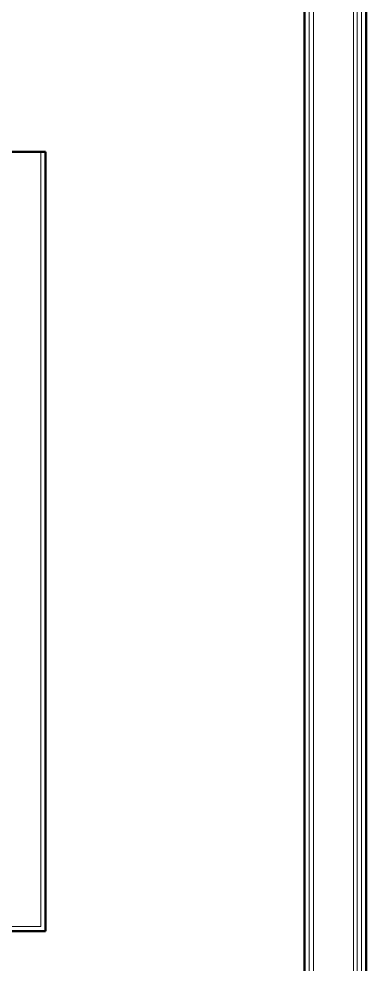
# Model space of a CAD drawing. Header units: inches. Extents: x -4217 to -1814, y 9706 to 12425.
# Drawn here: x -2758.4 to -2710.5, y 10561.3 to 10691.9 of the extents above; entities that cross this region are included whole.
import ezdxf

# ---------------------------------------------------------------- set-up
doc = ezdxf.new("R2010")
doc.units = ezdxf.units.IN
doc.header["$MEASUREMENT"] = 0
for name, color, linetype, lineweight in [('A-WALL', 113, 'Continuous', 13), ('A-WALL-3', 10, 'Continuous', 50), ('A-WALL-4', 50, 'Continuous', 13), ('I-WALL-3', 2, 'Continuous', 50)]:
    doc.layers.add(name, color=color, linetype=linetype, lineweight=lineweight)

msp = doc.modelspace()

# ---------------------------------------------------------------- linework, layer by layer
at = {"layer": 'A-WALL'}
for p, q in [((-2718.34874, 10843.1394), (-2718.34874, 10475.5394)), ((-2717.72374, 10843.1394), (-2717.72374, 10475.5394)), ((-2712.22374, 10843.1394), (-2712.22374, 10475.5394)), ((-2711.72374, 10843.1394), (-2711.72374, 10475.5394)), ((-2711.09874, 10843.1394), (-2711.09874, 10475.5394))]:
    msp.add_line(p, q, dxfattribs=at)
at = {"layer": 'A-WALL-3'}
for p, q in [((-2754.72374, 10673.55214), (-2759.47374, 10673.55214)), ((-2754.72374, 10570.64297), (-2754.72374, 10673.55214)), ((-2754.72374, 10566.51797), (-2754.72374, 10570.64297)), ((-2754.72374, 10565.89297), (-2754.72374, 10566.51797)), ((-2783.49687, 10565.89297), (-2754.72374, 10565.89297))]:
    msp.add_line(p, q, dxfattribs=at)
at = {"layer": 'A-WALL-4'}
for p, q in [((-2755.34874, 10570.64297), (-2755.34874, 10673.55214)), ((-2755.34874, 10570.64297), (-2755.34874, 10570.01797)), ((-2755.34874, 10570.01797), (-2755.34874, 10566.51797)), ((-2755.34874, 10566.51797), (-2783.49687, 10566.51797))]:
    msp.add_line(p, q, dxfattribs=at)
at = {"layer": 'I-WALL-3'}
for p, q in [((-2718.97374, 10744.76988), (-2718.97374, 10476.1644)), ((-2710.47374, 10476.1644), (-2710.47374, 10744.77447))]:
    msp.add_line(p, q, dxfattribs=at)

doc.saveas('drawing.dxf')
